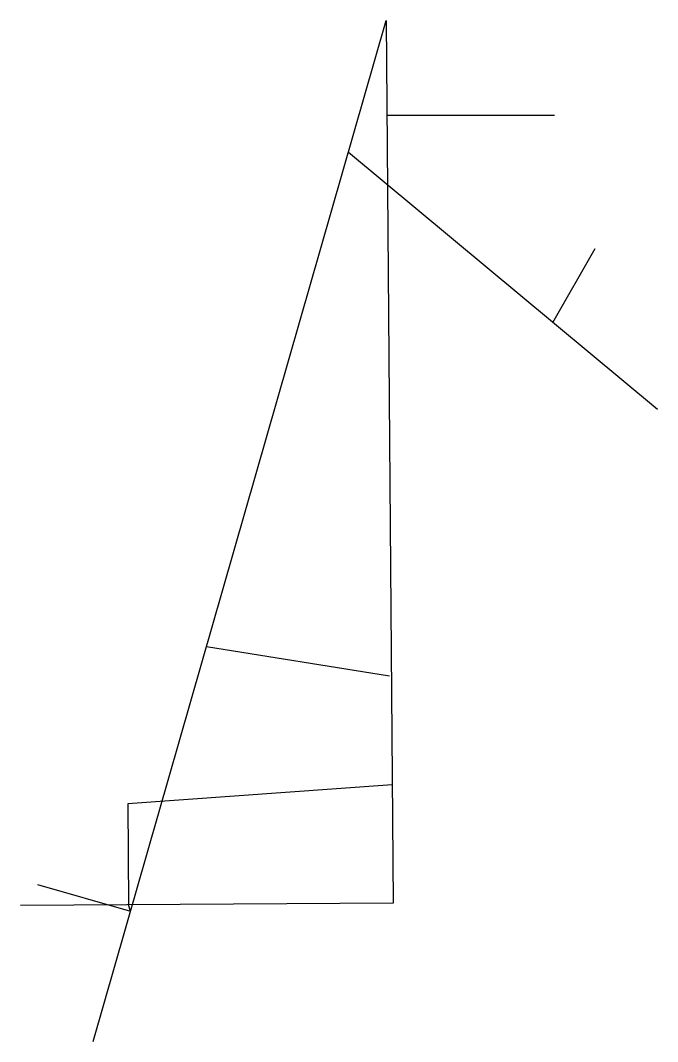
# Model space of a CAD drawing. Extents: x 2.9 to 12.5, y 2.5 to 17.9.
import ezdxf

# ---------------------------------------------------------------- set-up
doc = ezdxf.new("R2010")
doc.units = 0
doc.header["$MEASUREMENT"] = 0
doc.layers.add('FLOOR_1_WAY', color=254, linetype='CONTINUOUS')
doc.layers.add('FLOOR_2_WAY', color=254, linetype='CONTINUOUS')

msp = doc.modelspace()

# ---------------------------------------------------------------- linework, layer by layer
at = {"layer": 'FLOOR_1_WAY'}
for p, q in [((3.998, 2.496), (8.435, 17.941)), ((12.54, 12.055), (7.862, 15.945)), ((10.953, 13.374), (11.598, 14.493)), ((8.483, 8.023), (5.714, 8.468)), ((3.159, 4.871), (4.564, 4.467))]:
    msp.add_line(p, q, dxfattribs=at)
at = {"layer": 'FLOOR_2_WAY'}
for p, q in [((8.435, 17.941, 1), (8.54, 4.588, 1)), ((10.98, 16.501, 1), (8.447, 16.501, 1)), ((8.526, 6.379, 1), (4.525, 6.091, 1)), ((4.525, 6.091, 1), (4.534, 4.563, 1)), ((8.54, 4.588, 1), (2.899, 4.552, 1)), ((4.564, 4.467), (4.534, 4.563, 1))]:
    msp.add_line(p, q, dxfattribs=at)

doc.saveas('drawing.dxf')
